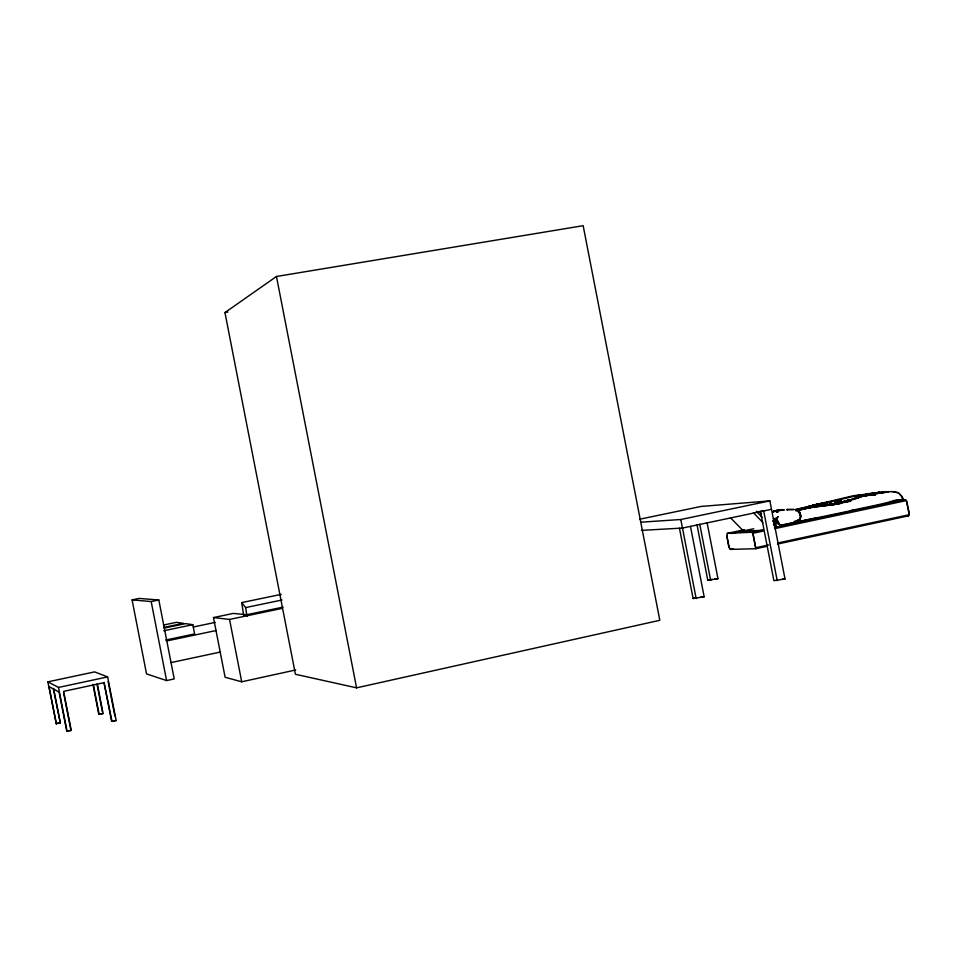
<?xml version="1.0" encoding="UTF-8"?>
<svg xmlns="http://www.w3.org/2000/svg" width="957" height="957" viewBox="0 0 957 957"><rect width="100%" height="100%" fill="white"/><g stroke="black" fill="none" stroke-linecap="round" stroke-linejoin="round"><path stroke-width="1.44" d="M774.931 522.833L775.589 520.787L776.976 520.309L775.254 520.859L774.512 522.977M775.098 520.907L776.773 520.369L775.098 520.907L774.727 522.893M774.811 523.347L776.534 519.938L777.383 520.034L779.429 524.819L782.144 525.118L853.548 510.141M774.919 527.51L775.314 526.254L776.737 526.446L773.507 523.192M774.273 523.024L776.749 519.914M775.026 523.024L775.266 521.673L774.584 523.395M755.886 548.708L752.681 532.2L727.308 533.36L727.117 537.499L729.497 548.493L730.43 549.402L755.886 548.708L765.983 546.531M774.775 520.393L778.029 516.852M774.943 520.381L775.074 519.759L774.452 522.115L775.074 519.759M775.11 522.845L775.589 520.787L778.125 521.828L777.096 520.775M800.172 518.622L800.375 515.428L799.322 512.844M774.201 522.091L774.919 519.675L774.213 521.063L772.766 521.003M908.767 514.746L908.971 511.6L906.662 501.324M777.574 544.043L908.552 515.835L909.102 513.897M774.428 521.158L776.127 518.299L774.943 519.161M774.213 521.063L777.945 516.708M762.657 530.298L743.541 531.099L744.438 529.999M800.542 518.287L797.085 520.907M800.327 518.263L799.179 519.723L794.023 521.553M799.167 520.141L800.818 517.031L799.262 511.887M775.266 521.182L776.187 520.321M224.955 312.568L276.465 276.489L583.16 225.685L659.816 620.303L356.578 687.844L295.426 674.266L224.955 312.568L227.886 312.078M774.847 518.945L775.995 518.168M777.335 511.971L776.57 512.39L778.472 511.588M777.299 511.78L776.51 512.186L778.424 511.397M773.017 521.11L774.249 520.429M840.318 500.499L838.799 501.121L841.382 500.033L834.636 502.258L841.454 500.224L834.683 502.461L837.423 501.755M837.435 503.896L847.483 500.535L831.119 504.782L846.634 500.798M855.139 498.968L860.283 497.006L851.67 499.398M811.237 507.234L796.212 510.56C813.055 504.925 831.31 506.205 847.986 500.248M847.998 500.451L837.459 503.693L847.555 500.714L837.327 503.669L826.082 505.009M843.296 501.863L847.208 500.463M773.124 511.612L777.299 510.404M773.136 511.816L777.347 510.595M776.737 526.446L775.218 526.948L773.531 524.603M843.368 502.054L830.772 504.913M847.579 500.32L849.983 499.614M854.434 498.561L860.259 496.815L851.216 499.638M849.936 499.817L844.11 501.528L848.416 500.487M773.591 511.445L777.311 510.727M773.627 511.636L775.026 511.253M812.074 505.619L807.062 506.947L820.053 503.609M810.555 506.229L812.146 505.81L807.134 507.138L820.101 503.813L812.972 505.081L831.884 501.803L821.656 503.729L822.589 503.526M878.598 493.31L881.66 492.544M794.992 509.674L853.477 495.702L872.425 493.465M796.344 509.555L861.121 494.697M844.146 501.719L848.488 500.678M795.746 510.631L798.006 510.093L796.068 510.56M798.617 510.153L812.122 507.043L829.444 504.65M864.458 495.439L856.24 497.807L871.014 493.489L885.081 492.233M868.753 494.554L879.507 492.377L885.01 492.436M776.33 510.727L777.802 510.392L774.069 510.894M862.173 495.858L868.717 494.362L862.173 495.858L867.114 495.427M870.164 494.231L873.011 493.573M777.072 510.464L778.555 510.117M777.132 510.655L778.603 510.32M797.624 510.44L811.285 507.425L810.089 507.425L828.367 505.164M811.883 505.727L822.506 503.334M777.802 510.392L775.553 510.894L777.275 510.536M847.053 502.006L822.733 505.523L850.629 501.253M66.703 731.052L71.261 730.394L66.703 731.052L59.083 692.067L49.07 686.612L56.331 723.779L60.315 722.906L53.616 688.621M116.156 720.513L112.017 721.422L104.002 682.413L111.562 721.183L116.156 720.513L107.639 676.91L94.599 671.886L47.85 681.851L56.331 723.779M679.458 528.228L693.107 598.496L697.079 597.623M693.107 598.496L704.161 596.821L690.476 526.374M777.216 580.684L763.686 510.966L760.408 511.194L773.89 580.672L785.015 578.961L769.871 500.882L701.05 506.444L639.802 519.184M877.677 504.841L850.079 510.703M283.069 607.121L246.715 614.741L233.305 613.413L213.471 617.564L225.11 677.269L241.702 681.791L295.701 669.984M696.971 524.58L707.785 580.289L712.164 579.332M55.984 723.54L58.64 722.954M92.937 684.375L98.75 714.173L103.105 713.539L97.279 683.705M707.785 580.289L717.965 578.698L707.091 522.666M98.75 714.173L103.105 713.539M877.581 504.853L895.632 500.595L903.336 499.662L902.116 496.575L899.018 493.238M166.59 680.571L174.222 678.92L158.826 599.991L139.267 598.424L132.09 599.895L146.529 673.895L166.59 680.571L151.182 601.558L132.09 599.895M104.445 682.592L63.641 691.361L71.261 730.394M730.43 549.402L733.241 548.804M768.71 544.94L755.647 547.751L752.836 533.3L762.992 531.135M777.443 543.062L909.15 514.722L906.411 500.583L905.418 499.686L893.635 500.487M752.681 532.2L762.789 530.046M774.38 527.582L905.418 499.686M774.656 528.647L906.411 500.583M171.04 662.591L220.505 652.004M47.85 681.851L58.509 687.437L107.639 676.91M165.585 640.066L194.618 633.941L192.812 624.682L185.538 623.629L164.197 628.091M166.817 640.927L216.318 630.484M774.907 522.654L777.311 522.151M727.308 533.36L744.223 529.771M774.01 523.443L778.292 522.534M731.016 533.563L753.709 528.743M775.134 524.185L779.441 523.276M815.424 518.072L782.013 525.022L779.417 524.723L778.137 522.821M163.599 627.457L183.397 623.318L176.519 622.325L163.42 625.065M641.334 522.163L680.81 519.507L769.871 500.882M163.767 630.771L192.812 624.682M193.35 626.991L215.193 622.397M213.471 617.564L229.548 619.43L282.171 608.377M771.509 509.315L682.473 528.061L641.453 530.381M243.7 615.674L241.726 602.587L281.226 594.369M241.726 602.587L245.638 607.587L282.028 599.991M151.182 601.558L158.826 599.991M776.534 519.938L777.383 520.034M821.573 503.549L831.836 501.6L820.556 503.49M784.584 509.902L781.678 510.428M881.397 492.424L879.603 492.771L888.419 491.862L865.714 495.343L875.272 494.805M774.955 522.57L777.383 522.115M783.58 509.973L779.082 510.655M850.606 501.061L827.972 504.782L836.562 503.693M835.09 504.303L832.231 504.829L834.899 504.339M832.53 504.734L835.234 504.255M779.524 510.129L782.838 509.77M851.216 499.841L853.692 499.41M774.105 511.098L777.897 510.5M884.364 492.065L888.431 491.647L885.883 491.695M779.488 509.937L781.175 509.662M849.242 500.116L851.132 499.817M875.691 492.939L856.264 498.011L865.714 495.248L862.209 496.061L867.138 495.618M876.54 492.664L879.507 492.173M882.94 492.329L888.778 491.719M849.29 499.925L851.204 499.614M832.016 504.674L834.097 504.363M839.086 503.621L840.844 503.358L838.141 503.765M824.3 505.499L822.769 505.727L828.056 505.129M895.525 500.607L903.061 499.71L901.841 496.647L898.862 493.405M866.013 493.752L873.789 493.262M882.665 492.532L878.574 493.106L885.476 491.719L891.23 491.683M810.136 507.617L828.415 505.356M883.945 492.245L865.75 495.547L875.308 495.008M892.869 501.408L899.161 501.217L901.075 499.59L903.061 499.71M781.199 509.782L782.922 509.579M906.076 516.014L908.552 515.835M890.058 501.576L899.389 501.169L901.315 499.518L903.336 499.662M787.384 509.65L793.7 509.579M787.085 509.626L787.958 509.626M786.857 509.722L787.731 509.722M715.082 578.686L717.965 578.698M782.79 578.961L785.015 578.961M773.483 518.61L774.404 518.622M701.062 596.737L704.161 596.821M773.591 518.814L774.512 518.838M891.254 491.479L897.965 492.807M786.642 509.435L793.903 509.447M892.917 491.539L898.121 492.628M795.769 509.698L798.449 510.942M795.889 509.507L798.64 510.787M798.138 511.792L799.227 512.318M60.315 722.906L53.281 688.43M777.443 521.744L778.125 522.319L777.072 521.362L777.168 520.07M761.521 513.885L758.997 511.397L759.009 512.306M730.55 517.809L743.541 531.099M756.257 511.253L762.298 517.462M753.35 512.725L762.896 522.51M798.557 512.019L800.136 513.885M729.808 548.493L728.492 545.574L726.806 535.286M799.37 512.055L801.021 516.636M799.454 511.744L800.65 514.71M799.992 513.299L800.758 516.648M752.453 533.324L752.681 534.15M276.465 276.489L356.578 687.844M229.548 619.43L241.702 681.791M108.129 681.528L114.852 715.968M97.147 684.949L102.411 711.9M93.331 684.554L99.157 714.401M63.545 692.605L70.878 730.131M58.509 687.437L67.074 731.315M699.758 524.209L710.644 580.301M680.81 519.507L696.17 598.58M245.638 607.587L246.966 616.368M876.552 492.855L872.975 493.381L879.507 492.377L876.552 492.855M834.061 504.172L831.98 504.483L840.82 503.167L834.061 504.172M855.666 496.24L853.716 496.456L857.34 496.348L855.666 496.24M855.678 496.037L853.704 496.252L857.34 496.145L855.678 496.037"/></g></svg>
